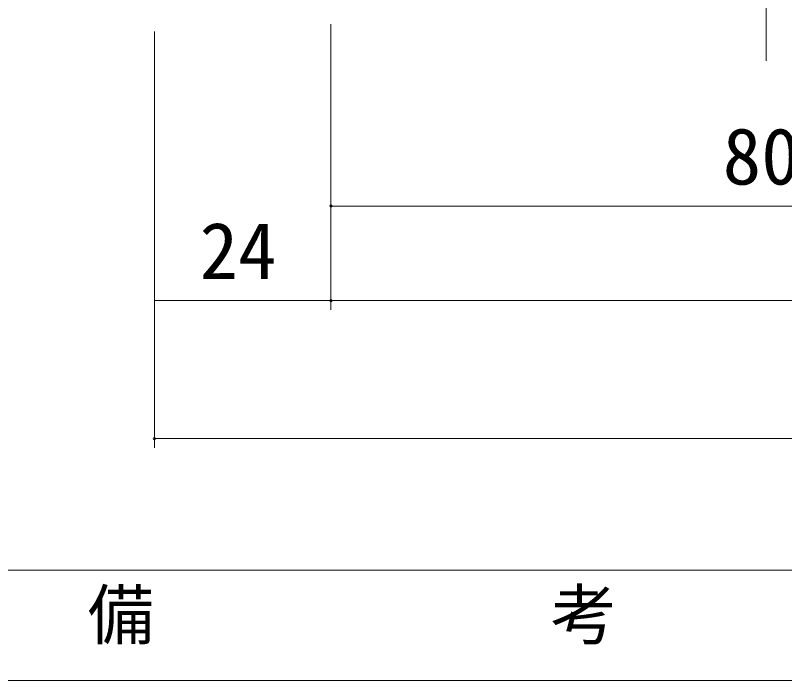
# Model space of a CAD drawing. Units: millimetres on the paper, enlarged 10 times, with parts at other scales. Extents: x -2000 to 2000, y -1385 to 1385.
# Drawn here: x -1618.3 to -1269.6, y -1067.5 to -766 of the extents above; entities that cross this region are included whole.
import ezdxf
from ezdxf.enums import TextEntityAlignment as Align

# ---------------------------------------------------------------- set-up
doc = ezdxf.new("R2010")
doc.units = ezdxf.units.MM
doc.header["$LTSCALE"] = 10
doc.linetypes.add('DOUBLE_CHAIN2', pattern=[12.8, 9, -1, 0.6, -0.6, 0.6, -1])
for name, color, linetype, lineweight in [('1-0_H-SYM', 7, 'Continuous', 20), ('1-1_0', 7, 'Continuous', 20), ('2-0_18', 7, 'Continuous', 18)]:
    doc.layers.add(name, color=color, linetype=linetype, lineweight=lineweight)
doc.styles.add('ＭＳ ゴシック', font='')
doc.styles.get('ＭＳ ゴシック').set_extended_font_data('MS Gothic')

msp = doc.modelspace()

# ---------------------------------------------------------------- linework, layer by layer
at = {"layer": '1-0_H-SYM'}
for p, q in [((379.99, -1017.5), (-1950.01, -1017.5)), ((380, -1067.5), (-1950, -1067.5))]:
    msp.add_line(p, q, dxfattribs=at)
at = {"layer": '1-1_0'}
msp.add_line((380, -1017.5), (-1950, -1017.5), dxfattribs=at)
msp.add_line((380, -1017.5), (-1950, -1017.5), dxfattribs=at)
msp.add_line((380, -1017.5), (-1950, -1017.5), dxfattribs=at)
at = {"layer": '2-0_18', "linetype": 'DOUBLE_CHAIN2', "lineweight": 20}
msp.add_line((-1277.89, -786.57), (-1277.89, -229.8), dxfattribs=at)
at = {"layer": '2-0_18', "color": 4, "lineweight": 9}
for p, q in [((-1475.25, -769.99), (-1475.25, -899.45)), ((-1475.25, -769.99), (-1475.25, -899.45)), ((-1475.25, -769.99), (-1475.25, -856.6)), ((-1555.25, -773.33), (-1555.25, -899.45)), ((-1555.25, -773.33), (-1555.25, -961.95)), ((-97.69, -852.43), (-1475.25, -852.43)), ((-1555.25, -895.28), (-1475.25, -895.28)), ((-1475.25, -895.28), (-785.01, -895.28)), ((-1555.25, -957.78), (-785.01, -957.78))]:
    msp.add_line(p, q, dxfattribs=at)
for centre, start, end in [((-1475.25, -852.43), 0, 180), ((-1475.25, -852.43), 180, 0), ((-1475.25, -895.28), 0, 180), ((-1475.25, -895.28), 180, 0), ((-1555.25, -957.78), 0, 180), ((-1555.25, -957.78), 180, 0)]:
    msp.add_arc(centre, 0.521, start, end, dxfattribs=at)

# ---------------------------------------------------------------- texts
at = {"layer": '1-0_H-SYM', "style": 'ＭＳ ゴシック'}
msp.add_text('備\u3000\u3000\u3000\u3000\u3000\u3000考', height=21.99, dxfattribs=at).set_placement((-1585.54, -1055.24), align=Align.BOTTOM_LEFT)
at = {"layer": '2-0_18', "style": 'ＭＳ ゴシック'}
for s, p in [('807', (-1297.63, -850.35)), ('24', (-1534.81, -893.2))]:
    msp.add_text(s, height=25.66, dxfattribs=at).set_placement(p, align=Align.BOTTOM_LEFT)

doc.saveas('drawing.dxf')
